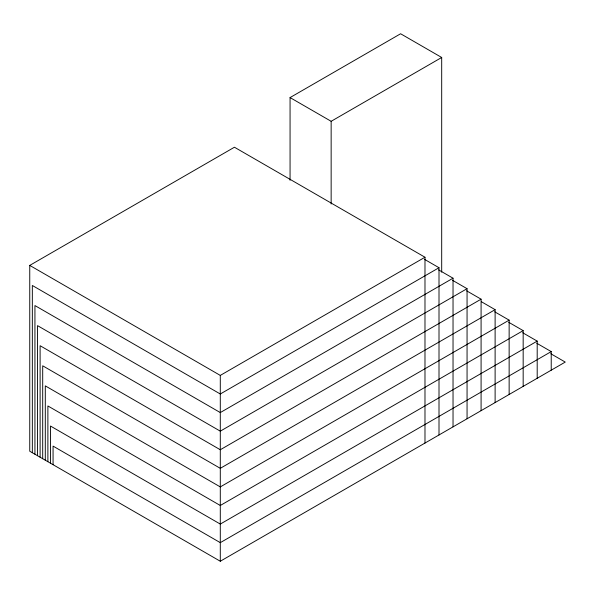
<?xml version="1.0" encoding="UTF-8"?>
<svg xmlns="http://www.w3.org/2000/svg" width="595" height="595" viewBox="0 0 595 595"><rect width="100%" height="100%" fill="white"/><g stroke="black" fill="none" stroke-linecap="round" stroke-linejoin="round"><path stroke-width="0.89" d="M290.062 180.292L290.062 97.58L400.613 33.759L441.691 57.477L441.691 272.16M550.791 353.735L565.25 362.08L220.291 561.241L29.75 451.233L29.75 265.4L234.437 147.225L424.986 257.233L424.986 443.067M290.062 97.58L331.147 121.298L441.691 57.477M29.75 265.4L220.291 375.408L424.986 257.233M439.006 434.967L439.006 267.72L220.291 393.994L32.338 285.481L32.338 452.728M453.033 426.868L453.033 278.2L220.291 412.573L34.934 305.562L34.934 454.223M467.06 418.768L467.06 288.687L220.291 431.159L37.522 325.636L37.522 455.718M481.087 410.669L481.087 299.173L220.291 449.746L40.11 345.717L40.11 457.213M495.114 402.57L495.114 309.66L220.291 468.325L42.699 365.799L42.699 458.708M509.141 394.478L509.141 320.14L220.291 486.911L45.294 385.872L45.294 460.21M523.169 386.378L523.169 330.627L220.291 505.49L47.883 405.954L47.883 461.705M537.196 378.279L537.196 341.113L220.291 524.076L50.471 426.035L50.471 463.2M551.223 370.179L551.223 351.6L220.291 542.655L53.067 446.109L53.067 464.695M424.555 259.368L439.006 267.72M438.589 269.862L453.033 278.2M452.631 280.357L467.06 288.687M466.614 290.814L481.087 299.173M481.459 301.769L495.114 309.66M494.69 311.802L509.141 320.14M508.732 322.297L523.169 330.627M522.707 332.746L537.196 341.113M536.75 343.241L551.223 351.6M331.147 121.298L331.147 204.018M220.291 375.408L220.291 561.241"/></g></svg>
